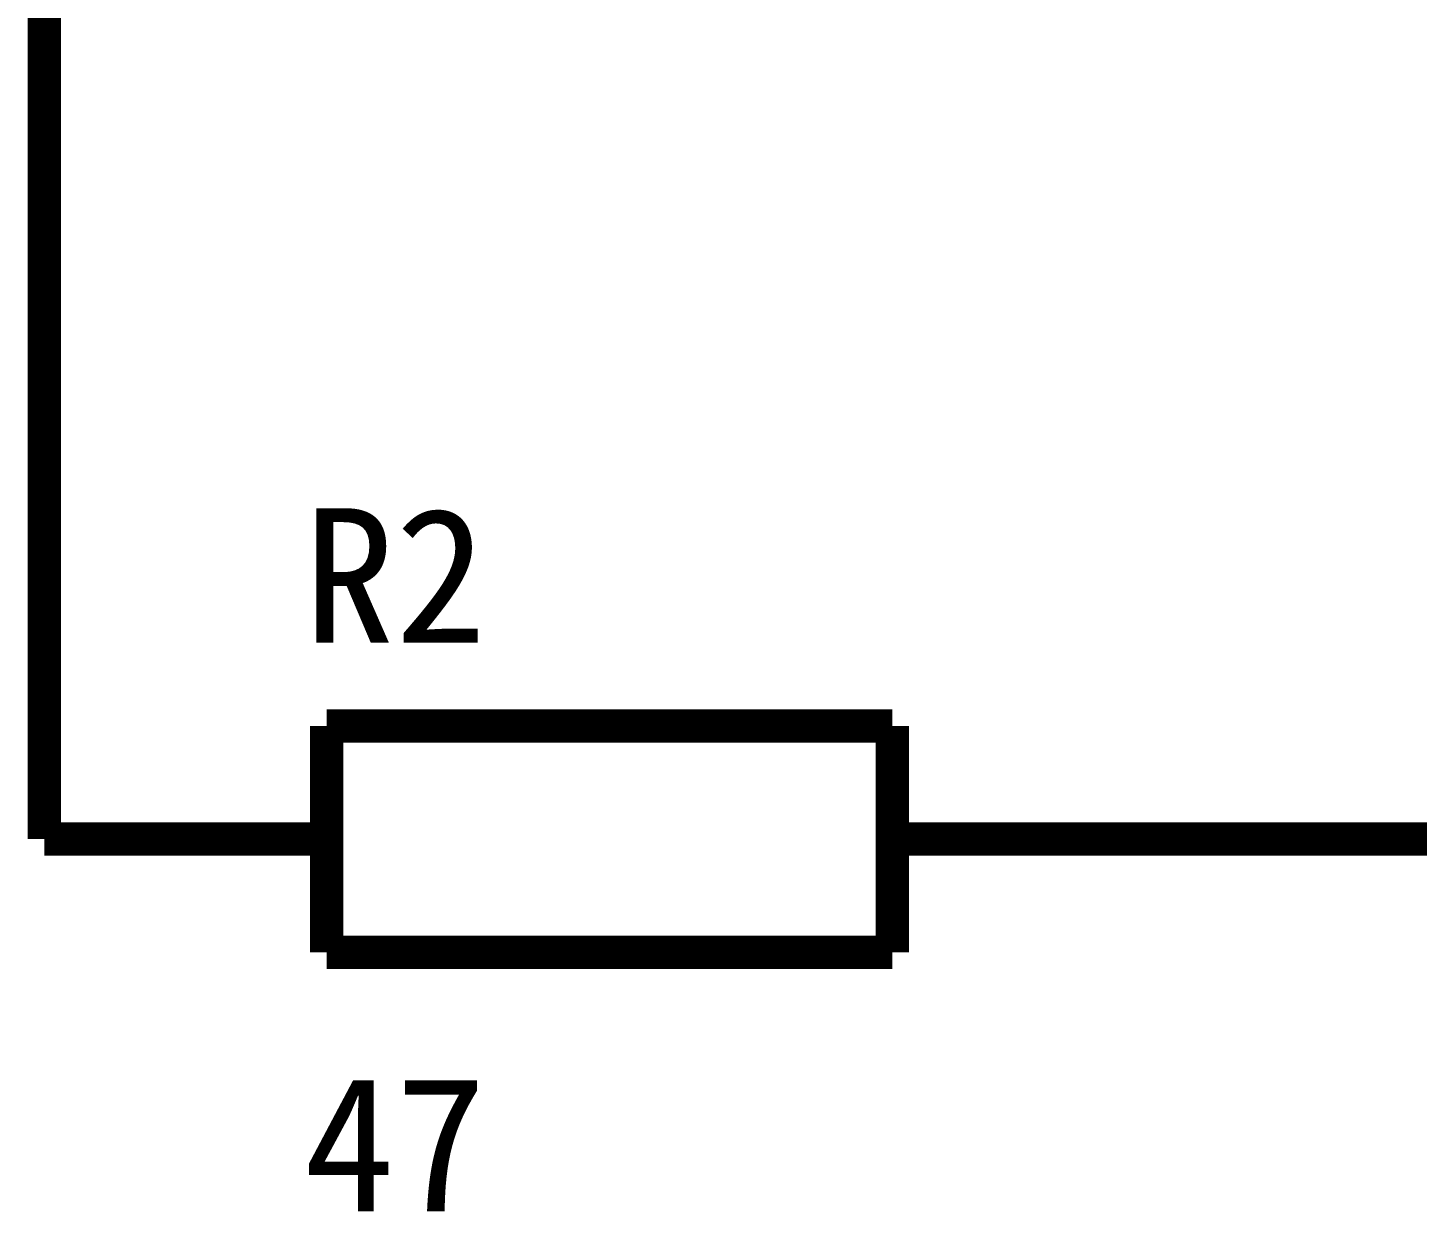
# Model space of a CAD drawing. Header units: inches. Extents: x 0 to 11.5, y 0 to 7.6.
# Drawn here: x 2.2946 to 2.7861, y 5.6682 to 6.087 of the extents above; entities that cross this region are included whole.
import ezdxf

# ---------------------------------------------------------------- set-up
doc = ezdxf.new("R2010")
doc.units = ezdxf.units.IN
doc.header["$MEASUREMENT"] = 0
doc.layers.add('Sheet', color=255, linetype='Continuous')

msp = doc.modelspace()

# ---------------------------------------------------------------- linework, layer by layer
at = {"layer": 'Sheet'}
for points in [[(2.30046, 5.7999, 0.0118, 0.0118, 0), (2.30046, 6.2997, 0.0118, 0.0118, 0)], [(2.60047, 5.83992, 0.0118, 0.0118, 0), (2.40035, 5.83992, 0.0118, 0.0118, 0)], [(2.40035, 5.83992, 0.0118, 0.0118, 0), (2.40035, 5.75987, 0.0118, 0.0118, 0)], [(2.60047, 5.75987, 0.0118, 0.0118, 0), (2.60047, 5.83992, 0.0118, 0.0118, 0)], [(2.40035, 5.7999, 0.0118, 0.0118, 0), (2.30046, 5.7999, 0.0118, 0.0118, 0)], [(2.60047, 5.7999, 0.0118, 0.0118, 0), (2.70036, 5.7999, 0.0118, 0.0118, 0)], [(3.40025, 5.7999, 0.0118, 0.0118, 0), (3.10025, 5.7999, 0.0118, 0.0118, 0), (2.70036, 5.7999, 0.0118, 0.0118, 0)], [(2.40035, 5.75987, 0.0118, 0.0118, 0), (2.60047, 5.75987, 0.0118, 0.0118, 0)]]:
    msp.add_lwpolyline(points, format="xyseb", dxfattribs=at)

# ---------------------------------------------------------------- texts
for s, p in [('R2', (2.39208, 5.86936)), ('47', (2.39208, 5.66825))]:
    msp.add_text(s, height=0.047632, dxfattribs=at).set_placement(p)

doc.saveas('drawing.dxf')
